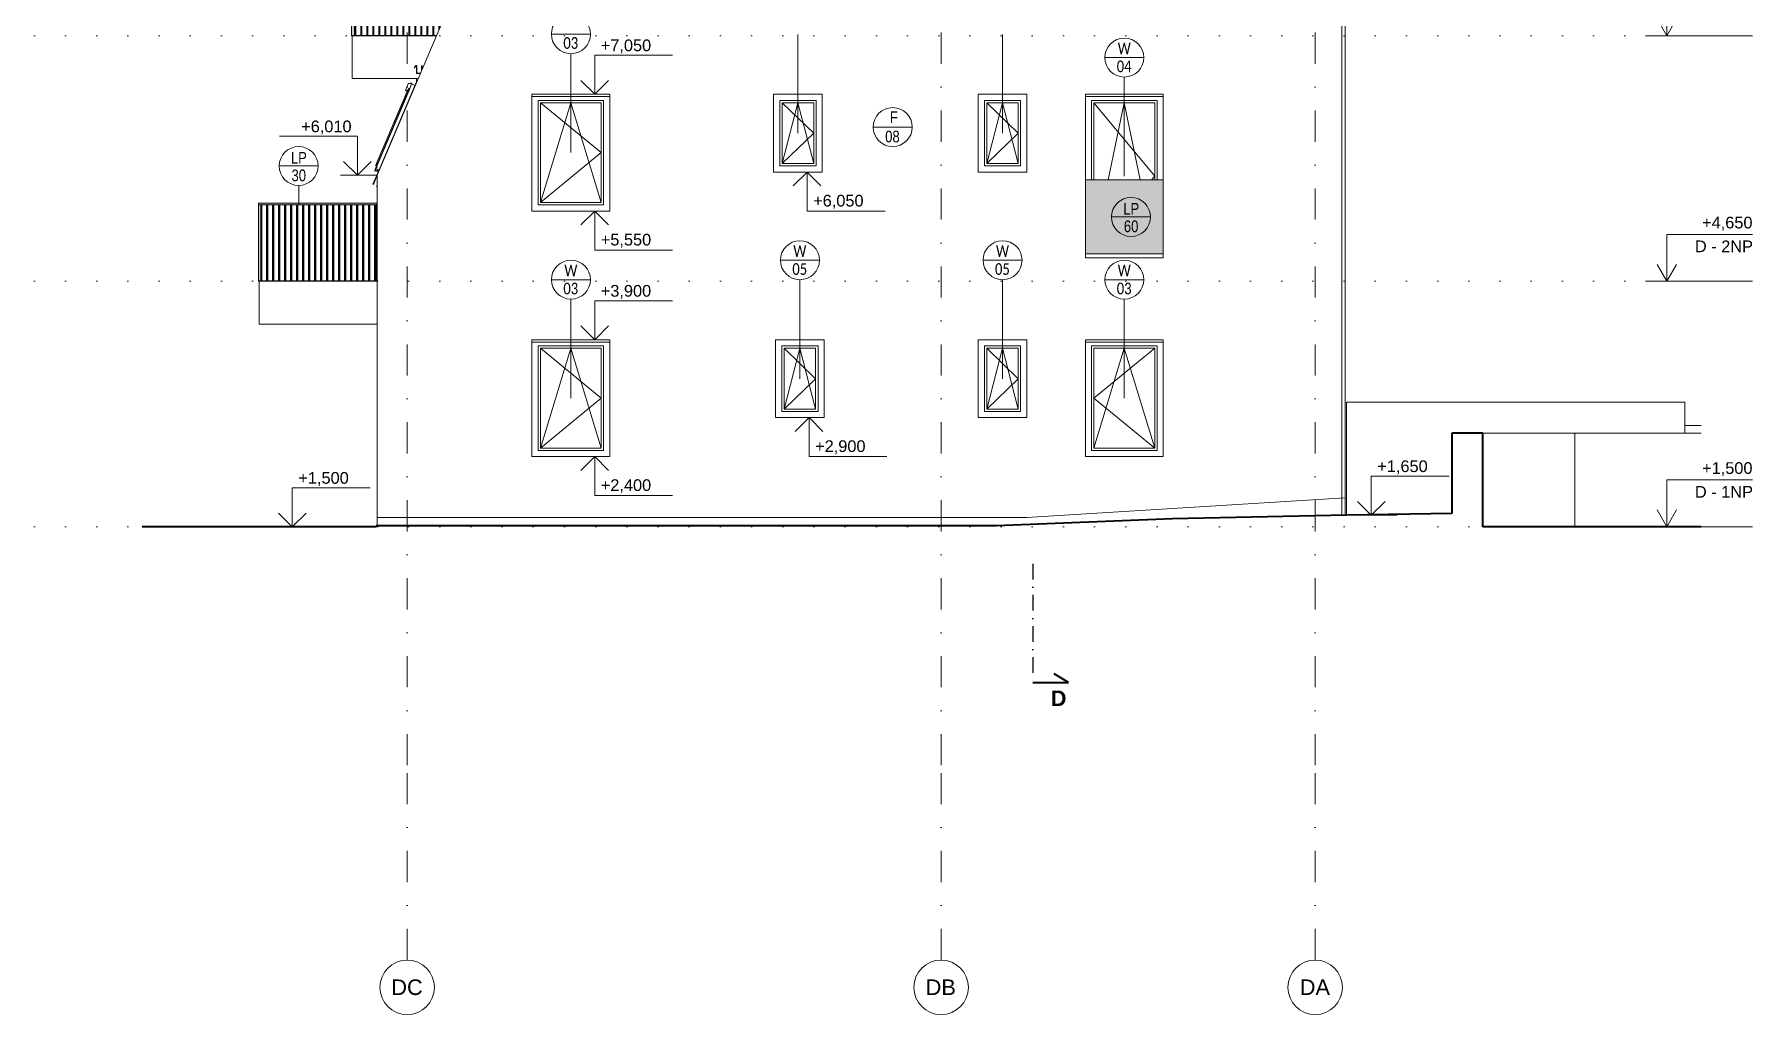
# Model space of a CAD drawing. Header units: millimetres. Extents: x -9129 to 220959, y -4760 to 72638.
# Drawn here: x 73809 to 95854, y -4760 to 7818 of the extents above; entities that cross this region are included whole.
import ezdxf

# ---------------------------------------------------------------- set-up
doc = ezdxf.new("R2010")
doc.units = ezdxf.units.MM
for name, pattern in [('HA_DashDot_10mm-S3mm', [1000, 400, -300, 0, -300]), ('HA_DashDot_4mm-S1mm', [400, 200, -100, 0, -100]), ('HA_Dot-S4mm', [400, 0, -400])]:
    doc.linetypes.add(name, pattern=pattern)
for name, color, linetype, lineweight in [('A-DETL-____-THIN', 9, 'Continuous', 9), ('A-DETL-____-WIDE', 9, 'Continuous', 40), ('A-FLOR-____-OVHD', 9, 'HA_DashDot_4mm-S1mm', 25), ('A-FLOR-HRAL-IDEN', 9, 'Continuous', 9), ('A-FLOR-HRAL-OTLN', 9, 'Continuous', 9), ('A-FLOR-LEVL-OTLN', 9, 'Continuous', 9), ('A-GENM-____-OTLN', 9, 'Continuous', 9), ('A-GLAZ-____-IDEN', 9, 'Continuous', 9), ('A-GLAZ-____-OTLN', 9, 'Continuous', 5), ('A-WALL-____-OTLN', 9, 'Continuous', 9), ('G-____-____-DIMS', 9, 'Continuous', 5), ('G-____-____-TEXT', 9, 'Continuous', 5), ('I-WALL-____-OTLN', 9, 'Continuous', 9), ('S-GRID-____-IDEN', 9, 'Continuous', 9), ('S-GRID-____-OTLN', 9, 'Continuous', 5)]:
    doc.layers.add(name, color=color, linetype=linetype, lineweight=lineweight)
doc.styles.add('Arial', font='arial.ttf', dxfattribs={"height": 200})
doc.styles.add('Arial_1', font='arial.ttf', dxfattribs={"height": 150})
doc.styles.add('Arial_2', font='arial.ttf', dxfattribs={"width": 0.8, "height": 150})
doc.styles.add('Arial_B', font='arialbd.ttf', dxfattribs={"height": 200})
doc.styles.add('Calibri', font='calibri.ttf', dxfattribs={"width": 0.8, "height": 150})

# ---------------------------------------------------------------- blocks, each defined once
blk = doc.blocks.new('HA_WD_SinglePanel - 1000x1500-1653875-D_pohled východní_DPS pohled')
at = {"layer": 'A-GLAZ-____-OTLN', "color": 250}
for p, q in [((65960, 2480), (65960, 3820)), ((65960, 3820), (66800, 3820)), ((65990, 3790), (65990, 2510)), ((65990, 3790), (66770, 3790)), ((66380, 3790), (65990, 2510)), ((66770, 3790), (65990, 3150)), ((66770, 2510), (66380, 3790)), ((66770, 2510), (66770, 3790)), ((66800, 3820), (66800, 2480)), ((65990, 3150), (66770, 2510)), ((66800, 2480), (65960, 2480)), ((65990, 2510), (66770, 2510))]:
    blk.add_line(p, q, dxfattribs=at)
blk = doc.blocks.new('HA_WD_SinglePanel - 1000x1500-1653870-D_pohled východní_DPS pohled')
at = {"layer": 'A-GLAZ-____-OTLN', "color": 250}
for p, q in [((58860, 2480), (58860, 3820)), ((58860, 3820), (59700, 3820)), ((58890, 3790), (58890, 2510)), ((58890, 3790), (59670, 3790)), ((58890, 2510), (59280, 3790)), ((58890, 3790), (59670, 3150)), ((59280, 3790), (59670, 2510)), ((59670, 2510), (59670, 3790)), ((59700, 3820), (59700, 2480)), ((59670, 3150), (58890, 2510)), ((59700, 2480), (58860, 2480)), ((58890, 2510), (59670, 2510))]:
    blk.add_line(p, q, dxfattribs=at)
blk = doc.blocks.new('HA_WD_SinglePanel - 625x1000-1653871-D_pohled východní_DPS pohled')
at = {"layer": 'A-GLAZ-____-OTLN', "color": 250}
for p, q in [((64585, 2980), (64585, 3820)), ((64585, 3820), (65050, 3820)), ((64615, 3790), (64615, 3010)), ((64615, 3790), (65020, 3790)), ((64615, 3010), (64817, 3790)), ((64615, 3790), (65020, 3400)), ((64817, 3790), (65020, 3010)), ((65020, 3010), (65020, 3790)), ((65050, 3820), (65050, 2980)), ((65020, 3400), (64615, 3010)), ((65050, 2980), (64585, 2980)), ((64615, 3010), (65020, 3010))]:
    blk.add_line(p, q, dxfattribs=at)
blk = doc.blocks.new('HA_WD_SinglePanel - 1000x2100-1653868-D_pohled východní_DPS pohled')
at = {"layer": 'A-GLAZ-____-OTLN', "color": 250}
for p, q in [((65960, 5950), (65960, 6970)), ((65960, 6970), (66800, 6970)), ((65990, 6940), (65990, 5950)), ((65990, 6940), (66770, 6940)), ((65990, 6940), (66770, 6000)), ((66174, 5950), (66380, 6940)), ((66380, 6940), (66585, 5950)), ((66770, 5950), (66770, 6940)), ((66800, 6970), (66800, 5950)), ((66770, 6000), (66728, 5950))]:
    blk.add_line(p, q, dxfattribs=at)
blk = doc.blocks.new('Railing - 40 x12 mm-1449025-D_pohled východní_DPS pohled')
at = {"layer": 'A-FLOR-HRAL-OTLN'}
blk.add_hatch(color=256, dxfattribs=at).paths.add_polyline_path([(56777, 4655), (56777, 5630), (56765, 5630), (56765, 4655)])
at = {"layer": 'A-FLOR-HRAL-OTLN', "color": 7}
for p, q in [((56777, 5630), (56765, 5630)), ((56765, 5630), (56765, 4655)), ((56777, 4655), (56777, 5630)), ((56765, 4655), (56777, 4655))]:
    blk.add_line(p, q, dxfattribs=at)
blk = doc.blocks.new('Railing - 40 x12 mm-V39-D_pohled východní_DPS pohled')
at = {"layer": 'A-FLOR-HRAL-OTLN'}
blk.add_hatch(color=256, dxfattribs=at).paths.add_polyline_path([(55302, 4655), (55302, 5630), (55270, 5630), (55270, 4655)])
at = {"layer": 'A-FLOR-HRAL-OTLN', "color": 7}
blk.add_line((55270, 4655), (55270, 5630), dxfattribs=at)
blk = doc.blocks.new('Railing - 40 x12 mm-V40-D_pohled východní_DPS pohled')
at = {"layer": 'A-FLOR-HRAL-OTLN'}
blk.add_hatch(color=256, dxfattribs=at).paths.add_polyline_path([(55379, 4655), (55379, 5630), (55374, 5630), (55374, 4655)])
at = {"layer": 'A-FLOR-HRAL-OTLN', "color": 7}
blk.add_line((55374, 5630), (55374, 4655), dxfattribs=at)
blk = doc.blocks.new('Railing - Railing-1448781-D_pohled východní_DPS pohled')
at = {"layer": 'A-FLOR-HRAL-OTLN'}
blk.add_hatch(color=256, dxfattribs=at).paths.add_polyline_path([(56748, 4650), (56790, 4650), (56790, 4655), (55270, 4655), (55270, 4650), (56591, 4650)])
at = {"layer": 'A-FLOR-HRAL-OTLN', "color": 7}
for p, q in [((55270, 4650), (55270, 4655)), ((55270, 4655), (56790, 4655)), ((56790, 4650), (55270, 4650)), ((56790, 4655), (56790, 4650))]:
    blk.add_line(p, q, dxfattribs=at)
for name, p in [('Railing - 40 x12 mm-V39-D_pohled východní_DPS pohled', (0, 0)), ('Railing - 40 x12 mm-1449025-D_pohled východní_DPS pohled', (-1463, 0)), ('Railing - 40 x12 mm-V40-D_pohled východní_DPS pohled', (0, 0)), ('Railing - 40 x12 mm-1449025-D_pohled východní_DPS pohled', (-1386, 0)), ('Railing - 40 x12 mm-V40-D_pohled východní_DPS pohled', (77, 0)), ('Railing - 40 x12 mm-1449025-D_pohled východní_DPS pohled', (-1309, 0)), ('Railing - 40 x12 mm-V40-D_pohled východní_DPS pohled', (154, 0)), ('Railing - 40 x12 mm-1449025-D_pohled východní_DPS pohled', (-1232, 0)), ('Railing - 40 x12 mm-V40-D_pohled východní_DPS pohled', (231, 0)), ('Railing - 40 x12 mm-1449025-D_pohled východní_DPS pohled', (-1155, 0)), ('Railing - 40 x12 mm-V40-D_pohled východní_DPS pohled', (308, 0)), ('Railing - 40 x12 mm-1449025-D_pohled východní_DPS pohled', (-1078, 0)), ('Railing - 40 x12 mm-V40-D_pohled východní_DPS pohled', (385, 0)), ('Railing - 40 x12 mm-1449025-D_pohled východní_DPS pohled', (-1001, 0)), ('Railing - 40 x12 mm-V40-D_pohled východní_DPS pohled', (462, 0)), ('Railing - 40 x12 mm-1449025-D_pohled východní_DPS pohled', (-924, 0)), ('Railing - 40 x12 mm-V40-D_pohled východní_DPS pohled', (539, 0)), ('Railing - 40 x12 mm-1449025-D_pohled východní_DPS pohled', (-847, 0)), ('Railing - 40 x12 mm-V40-D_pohled východní_DPS pohled', (616, 0)), ('Railing - 40 x12 mm-1449025-D_pohled východní_DPS pohled', (-770, 0)), ('Railing - 40 x12 mm-V40-D_pohled východní_DPS pohled', (693, 0)), ('Railing - 40 x12 mm-1449025-D_pohled východní_DPS pohled', (-693, 0)), ('Railing - 40 x12 mm-V40-D_pohled východní_DPS pohled', (770, 0)), ('Railing - 40 x12 mm-1449025-D_pohled východní_DPS pohled', (-616, 0)), ('Railing - 40 x12 mm-V40-D_pohled východní_DPS pohled', (847, 0)), ('Railing - 40 x12 mm-1449025-D_pohled východní_DPS pohled', (-539, 0)), ('Railing - 40 x12 mm-V40-D_pohled východní_DPS pohled', (924, 0)), ('Railing - 40 x12 mm-1449025-D_pohled východní_DPS pohled', (-462, 0)), ('Railing - 40 x12 mm-V40-D_pohled východní_DPS pohled', (1001, 0)), ('Railing - 40 x12 mm-1449025-D_pohled východní_DPS pohled', (-385, 0)), ('Railing - 40 x12 mm-V40-D_pohled východní_DPS pohled', (1078, 0)), ('Railing - 40 x12 mm-1449025-D_pohled východní_DPS pohled', (-308, 0)), ('Railing - 40 x12 mm-V40-D_pohled východní_DPS pohled', (1155, 0)), ('Railing - 40 x12 mm-1449025-D_pohled východní_DPS pohled', (-231, 0)), ('Railing - 40 x12 mm-V40-D_pohled východní_DPS pohled', (1232, 0)), ('Railing - 40 x12 mm-1449025-D_pohled východní_DPS pohled', (-154, 0)), ('Railing - 40 x12 mm-V40-D_pohled východní_DPS pohled', (1309, 0)), ('Railing - 40 x12 mm-1449025-D_pohled východní_DPS pohled', (-77, 0)), ('Railing - 40 x12 mm-V40-D_pohled východní_DPS pohled', (1386, 0)), ('Railing - 40 x12 mm-1449025-D_pohled východní_DPS pohled', (0, 0)), ('Railing - 40 x12 mm-1449025-D_pohled východní_DPS pohled', (12, 0))]:
    blk.add_blockref(name, p)
blk = doc.blocks.new('Top Rail Type - Top Rail_Internal_-1448822-D_pohled východní_DPS pohled')
at = {"layer": 'A-FLOR-HRAL-OTLN'}
blk.add_hatch(color=256, dxfattribs=at).paths.add_polyline_path([(56748, 5630), (56790, 5630), (56790, 5650), (55270, 5650), (55270, 5630), (56591, 5630)])
at = {"layer": 'A-FLOR-HRAL-OTLN', "color": 7}
for p, q in [((55270, 5630), (55270, 5650)), ((56790, 5650), (55270, 5650)), ((56790, 5630), (55270, 5630)), ((56790, 5650), (56790, 5630))]:
    blk.add_line(p, q, dxfattribs=at)
blk = doc.blocks.new('Railing - 40 x12 mm-V42-D_pohled východní_DPS pohled')
at = {"layer": 'A-FLOR-HRAL-OTLN'}
blk.add_hatch(color=256, dxfattribs=at).paths.add_polyline_path([(57895, 8602), (57904, 8623), (57899, 8625), (57907, 8643), (57907, 8780), (57895, 8780), (57895, 8656)])
at = {"layer": 'A-FLOR-HRAL-OTLN', "color": 7}
for p, q in [((57907, 8780), (57895, 8780)), ((57895, 8780), (57895, 8602)), ((57907, 8643), (57907, 8780))]:
    blk.add_line(p, q, dxfattribs=at)
blk = doc.blocks.new('Railing - 40 x12 mm-V43-D_pohled východní_DPS pohled')
at = {"layer": 'A-FLOR-HRAL-OTLN'}
blk.add_hatch(color=256, dxfattribs=at).paths.add_polyline_path([(57818, 8420), (57830, 8449), (57830, 8780), (57818, 8780), (57818, 8500)])
at = {"layer": 'A-FLOR-HRAL-OTLN', "color": 7}
for p, q in [((57830, 8780), (57818, 8780)), ((57818, 8780), (57818, 8420)), ((57830, 8449), (57830, 8780))]:
    blk.add_line(p, q, dxfattribs=at)
blk = doc.blocks.new('Railing - 40 x12 mm-V44-D_pohled východní_DPS pohled')
at = {"layer": 'A-FLOR-HRAL-OTLN'}
blk.add_hatch(color=256, dxfattribs=at).paths.add_polyline_path([(57741, 8239), (57753, 8267), (57753, 8780), (57741, 8780), (57741, 8500)])
at = {"layer": 'A-FLOR-HRAL-OTLN', "color": 7}
for p, q in [((57753, 8780), (57741, 8780)), ((57741, 8780), (57741, 8239)), ((57753, 8267), (57753, 8780))]:
    blk.add_line(p, q, dxfattribs=at)
blk = doc.blocks.new('Railing - 40 x12 mm-V45-D_pohled východní_DPS pohled')
at = {"layer": 'A-FLOR-HRAL-OTLN'}
blk.add_hatch(color=256, dxfattribs=at).paths.add_polyline_path([(57664, 8057), (57676, 8086), (57676, 8780), (57664, 8780), (57664, 8500)])
at = {"layer": 'A-FLOR-HRAL-OTLN', "color": 7}
for p, q in [((57676, 8780), (57664, 8780)), ((57664, 8780), (57664, 8057)), ((57676, 8086), (57676, 8780))]:
    blk.add_line(p, q, dxfattribs=at)
blk = doc.blocks.new('Railing - 40 x12 mm-V46-D_pohled východní_DPS pohled')
at = {"layer": 'A-FLOR-HRAL-OTLN'}
blk.add_hatch(color=256, dxfattribs=at).paths.add_polyline_path([(57587, 7876), (57599, 7904), (57599, 8780), (57587, 8780), (57587, 8500)])
at = {"layer": 'A-FLOR-HRAL-OTLN', "color": 7}
for p, q in [((57599, 8780), (57587, 8780)), ((57587, 8780), (57587, 7876)), ((57599, 7904), (57599, 8780))]:
    blk.add_line(p, q, dxfattribs=at)
blk = doc.blocks.new('Railing - 40 x12 mm-V47-D_pohled východní_DPS pohled')
at = {"layer": 'A-FLOR-HRAL-OTLN'}
blk.add_hatch(color=256, dxfattribs=at).paths.add_polyline_path([(56505, 7805), (56505, 8780), (56465, 8780), (56465, 7805)])
at = {"layer": 'A-FLOR-HRAL-OTLN', "color": 7}
for p, q in [((56465, 7805), (56465, 8780)), ((56505, 8780), (56505, 7805))]:
    blk.add_line(p, q, dxfattribs=at)
blk = doc.blocks.new('Railing - 40 x12 mm-V48-D_pohled východní_DPS pohled')
at = {"layer": 'A-FLOR-HRAL-OTLN'}
blk.add_hatch(color=256, dxfattribs=at).paths.add_polyline_path([(56522, 7805), (56522, 8780), (56521, 8780), (56521, 7805)])
at = {"layer": 'A-FLOR-HRAL-OTLN', "color": 7}
blk.add_line((56522, 7805), (56522, 8780), dxfattribs=at)
blk = doc.blocks.new('Railing - 40 x12 mm-V49-D_pohled východní_DPS pohled')
at = {"layer": 'A-FLOR-HRAL-OTLN'}
blk.add_hatch(color=256, dxfattribs=at).paths.add_polyline_path([(57599, 7904), (57600, 7907), (57600, 8780), (57599, 8780), (57599, 8500)])
at = {"layer": 'A-FLOR-HRAL-OTLN', "color": 7}
blk.add_line((57600, 7907), (57600, 8780), dxfattribs=at)
blk = doc.blocks.new('Railing - 40 x12 mm-V50-D_pohled východní_DPS pohled')
at = {"layer": 'A-FLOR-HRAL-OTLN'}
blk.add_hatch(color=256, dxfattribs=at).paths.add_polyline_path([(57676, 8086), (57677, 8088), (57677, 8780), (57676, 8780), (57676, 8500)])
at = {"layer": 'A-FLOR-HRAL-OTLN', "color": 7}
blk.add_line((57677, 8088), (57677, 8780), dxfattribs=at)
blk = doc.blocks.new('Railing - 40 x12 mm-V51-D_pohled východní_DPS pohled')
at = {"layer": 'A-FLOR-HRAL-OTLN'}
blk.add_hatch(color=256, dxfattribs=at).paths.add_polyline_path([(57753, 8267), (57754, 8270), (57754, 8780), (57753, 8780), (57753, 8500)])
at = {"layer": 'A-FLOR-HRAL-OTLN', "color": 7}
blk.add_line((57754, 8270), (57754, 8780), dxfattribs=at)
blk = doc.blocks.new('Railing - 40 x12 mm-V52-D_pohled východní_DPS pohled')
at = {"layer": 'A-FLOR-HRAL-OTLN'}
blk.add_hatch(color=256, dxfattribs=at).paths.add_polyline_path([(57830, 8449), (57831, 8451), (57831, 8780), (57830, 8780), (57830, 8500)])
at = {"layer": 'A-FLOR-HRAL-OTLN', "color": 7}
blk.add_line((57831, 8451), (57831, 8780), dxfattribs=at)
blk = doc.blocks.new('Railing - 40 x12 mm-V53-D_pohled východní_DPS pohled')
at = {"layer": 'A-FLOR-HRAL-OTLN'}
blk.add_hatch(color=256, dxfattribs=at).paths.add_polyline_path([(57907, 8643), (57908, 8645), (57908, 8780), (57907, 8780), (57907, 8656)])
at = {"layer": 'A-FLOR-HRAL-OTLN', "color": 7}
blk.add_line((57908, 8645), (57908, 8780), dxfattribs=at)
blk = doc.blocks.new('Railing - Railing-1448919-D_pohled východní_DPS pohled')
at = {"layer": 'A-FLOR-HRAL-OTLN'}
blk.add_hatch(color=256, dxfattribs=at).paths.add_polyline_path([(56904, 7800), (57555, 7800), (57557, 7805), (56465, 7805), (56465, 7800), (56591, 7800)])
at = {"layer": 'A-FLOR-HRAL-OTLN', "color": 7}
for p, q in [((56465, 7800), (56465, 7805)), ((56465, 7805), (57557, 7805)), ((57555, 7800), (56465, 7800))]:
    blk.add_line(p, q, dxfattribs=at)
for name, p in [('Railing - 40 x12 mm-V47-D_pohled východní_DPS pohled', (0, 0)), ('Railing - 40 x12 mm-1449025-D_pohled východní_DPS pohled', (-256, 3150)), ('Railing - 40 x12 mm-V48-D_pohled východní_DPS pohled', (0, 0)), ('Railing - 40 x12 mm-1449025-D_pohled východní_DPS pohled', (-179, 3150)), ('Railing - 40 x12 mm-V48-D_pohled východní_DPS pohled', (77, 0)), ('Railing - 40 x12 mm-1449025-D_pohled východní_DPS pohled', (-102, 3150)), ('Railing - 40 x12 mm-V48-D_pohled východní_DPS pohled', (154, 0)), ('Railing - 40 x12 mm-1449025-D_pohled východní_DPS pohled', (-25, 3150)), ('Railing - 40 x12 mm-V48-D_pohled východní_DPS pohled', (231, 0)), ('Railing - 40 x12 mm-1449025-D_pohled východní_DPS pohled', (52, 3150)), ('Railing - 40 x12 mm-V48-D_pohled východní_DPS pohled', (308, 0)), ('Railing - 40 x12 mm-1449025-D_pohled východní_DPS pohled', (129, 3150)), ('Railing - 40 x12 mm-V48-D_pohled východní_DPS pohled', (385, 0)), ('Railing - 40 x12 mm-1449025-D_pohled východní_DPS pohled', (206, 3150)), ('Railing - 40 x12 mm-V48-D_pohled východní_DPS pohled', (462, 0)), ('Railing - 40 x12 mm-1449025-D_pohled východní_DPS pohled', (283, 3150)), ('Railing - 40 x12 mm-V48-D_pohled východní_DPS pohled', (539, 0)), ('Railing - 40 x12 mm-1449025-D_pohled východní_DPS pohled', (360, 3150)), ('Railing - 40 x12 mm-V48-D_pohled východní_DPS pohled', (616, 0)), ('Railing - 40 x12 mm-1449025-D_pohled východní_DPS pohled', (437, 3150)), ('Railing - 40 x12 mm-V48-D_pohled východní_DPS pohled', (693, 0)), ('Railing - 40 x12 mm-1449025-D_pohled východní_DPS pohled', (514, 3150)), ('Railing - 40 x12 mm-V48-D_pohled východní_DPS pohled', (770, 0)), ('Railing - 40 x12 mm-1449025-D_pohled východní_DPS pohled', (591, 3150)), ('Railing - 40 x12 mm-V48-D_pohled východní_DPS pohled', (847, 0)), ('Railing - 40 x12 mm-1449025-D_pohled východní_DPS pohled', (668, 3150)), ('Railing - 40 x12 mm-V48-D_pohled východní_DPS pohled', (924, 0)), ('Railing - 40 x12 mm-1449025-D_pohled východní_DPS pohled', (745, 3150)), ('Railing - 40 x12 mm-V48-D_pohled východní_DPS pohled', (1001, 0)), ('Railing - 40 x12 mm-V46-D_pohled východní_DPS pohled', (0, 0)), ('Railing - 40 x12 mm-V49-D_pohled východní_DPS pohled', (0, 0)), ('Railing - 40 x12 mm-V45-D_pohled východní_DPS pohled', (0, 0)), ('Railing - 40 x12 mm-V50-D_pohled východní_DPS pohled', (0, 0)), ('Railing - 40 x12 mm-V44-D_pohled východní_DPS pohled', (0, 0)), ('Railing - 40 x12 mm-V51-D_pohled východní_DPS pohled', (0, 0)), ('Railing - 40 x12 mm-V43-D_pohled východní_DPS pohled', (0, 0)), ('Railing - 40 x12 mm-V52-D_pohled východní_DPS pohled', (0, 0)), ('Railing - 40 x12 mm-V42-D_pohled východní_DPS pohled', (0, 0)), ('Railing - 40 x12 mm-V53-D_pohled východní_DPS pohled', (0, 0))]:
    blk.add_blockref(name, p)
blk = doc.blocks.new('Railing - Railing-1603245-D_pohled východní_DPS pohled')
at = {"layer": 'A-FLOR-HRAL-OTLN'}
blk.add_hatch(color=256, dxfattribs=at).paths.add_polyline_path([(66880, 5000), (66880, 5950), (65880, 5950), (65880, 5000), (66280, 5000)])
at = {"layer": 'A-FLOR-HRAL-OTLN', "color": 7}
for p, q in [((65880, 5950), (66880, 5950)), ((65880, 5000), (66880, 5000))]:
    blk.add_line(p, q, dxfattribs=at)
blk = doc.blocks.new('HA_GM_Gutter_Facade - HA_GM_Gutter_Facade TP01-2013281-D_pohled východní_DPS pohled')
at = {"layer": 'A-GENM-____-OTLN', "color": 7}
for p, q in [((56785, 5862), (56793, 5875)), ((56793, 5875), (56795, 5875))]:
    blk.add_line(p, q, dxfattribs=at)
blk = doc.blocks.new('HA_GM_Gutter_Facade - HA_GM_Gutter_Facade TP01-2013280-D_pohled východní_DPS pohled')
at = {"layer": 'A-GENM-____-OTLN', "color": 7}
for p, q in [((56785, 5862), (56793, 5875)), ((56793, 5875), (56795, 5875))]:
    blk.add_line(p, q, dxfattribs=at)
blk = doc.blocks.new('HA_GM_Gutter_Facade - HA_GM_Gutter_Facade TP01-2013283-D_pohled východní_DPS pohled')
at = {"layer": 'A-GENM-____-OTLN', "color": 7}
for p, q in [((56785, 5862), (56793, 5875)), ((56793, 5875), (56795, 5875))]:
    blk.add_line(p, q, dxfattribs=at)
blk = doc.blocks.new('HA_GM_Gutter_Balcony - HA_GM_Gutter_Facade TP03-1638688-D_pohled východní_DPS pohled')
at = {"layer": 'A-GENM-____-OTLN', "color": 7}
for p, q in [((57287, 7420), (57270, 7390)), ((57270, 7390), (57274, 7387)), ((57274, 7387), (57290, 7415)), ((57274, 7387), (57290, 7415)), ((57305, 7420), (57287, 7420)), ((57290, 7415), (57300, 7415)), ((57290, 7415), (57300, 7415)), ((57300, 7415), (57300, 7315)), ((57300, 7415), (57300, 7315)), ((57300, 7315), (57349, 7315)), ((57300, 7315), (57349, 7315)), ((57305, 7320), (57305, 7420)), ((57351, 7320), (57305, 7320)), ((57370, 7415), (57365, 7415)), ((57365, 7415), (57365, 7353)), ((57370, 7365), (57370, 7415)), ((57370, 7365), (57370, 7415))]:
    blk.add_line(p, q, dxfattribs=at)
blk = doc.blocks.new('Roof-Windows_VELUX_GLL_1061 - PK06-1754727-D_pohled východní_DPS pohled')
at = {"layer": 'A-GLAZ-____-OTLN', "color": 250}
for p, q in [((57212, 7120), (56777, 6096)), ((56818, 6078), (57297, 7207)), ((56990, 6643), (57186, 7104)), ((57198, 7099), (57002, 6638)), ((57201, 7098), (57005, 6637)), ((57159, 7100), (57198, 7192)), ((57178, 7091), (57159, 7100)), ((57178, 7091), (57185, 7108)), ((57185, 7108), (57193, 7104)), ((57186, 7104), (57198, 7099)), ((57193, 7104), (57204, 7128)), ((57222, 7182), (57198, 7192)), ((57198, 7099), (57201, 7098)), ((57202, 7124), (57211, 7121)), ((57204, 7128), (57212, 7125)), ((57211, 7121), (57212, 7120)), ((57212, 7120), (57211, 7121)), ((57212, 7125), (57240, 7190)), ((57227, 7195), (57222, 7182)), ((57240, 7190), (57227, 7195)), ((57278, 7162), (57236, 7181)), ((56990, 6643), (56782, 6152)), ((57002, 6638), (56794, 6147)), ((57005, 6637), (56797, 6146)), ((56990, 6643), (57002, 6638)), ((57002, 6638), (56990, 6643)), ((57002, 6638), (57005, 6637)), ((57005, 6637), (57002, 6638)), ((56740, 5894), (56818, 6078)), ((56795, 6010), (56745, 5892)), ((56809, 6056), (56768, 6073)), ((56771, 6066), (56772, 6069)), ((56772, 6069), (56808, 6054)), ((56781, 6148), (56774, 6132)), ((56774, 6132), (56791, 6121)), ((56775, 6132), (56782, 6148)), ((56794, 6120), (56775, 6132)), ((56818, 6078), (56777, 6096)), ((56794, 6147), (56782, 6152)), ((56784, 6151), (56783, 6151)), ((56794, 6167), (56785, 6155)), ((56786, 6155), (56793, 6163)), ((56786, 6065), (56800, 6086)), ((56797, 6145), (56787, 6149)), ((56794, 6145), (56787, 6129)), ((56787, 6129), (56790, 6127)), ((56800, 6086), (56791, 6073)), ((56793, 6163), (56794, 6167)), ((56793, 6071), (56796, 6076)), ((56793, 6067), (56810, 6060)), ((56797, 6146), (56794, 6147)), ((56797, 6144), (56794, 6145)), ((56811, 6061), (56794, 6069)), ((56796, 6076), (56814, 6068)), ((56818, 6078), (56823, 6076)), ((56823, 6076), (56818, 6078)), ((56740, 5894), (56745, 5892))]:
    blk.add_line(p, q, dxfattribs=at)
for centre, radius, start, end in [((56865, 6052), 101, 136.9341, 171.0656), ((56768, 6067), 2.83, 171.0656, 337), ((56864, 6049), 99, 154.9163, 166.0115), ((56864, 6049), 99, 143.8525, 154.9163), ((56814, 6133), 36.5, 142.5654, 156.007), ((56814, 6133), 35.5, 142.5654, 155.9931), ((56864, 6049), 99.3, 134.4924, 143.8339), ((56794, 6070), 3.7, 145.8962, 247), ((56794, 6070), 1.7, 145.8962, 247)]:
    blk.add_arc(centre, radius, start, end, dxfattribs=at)
blk = doc.blocks.new('TB_Porotherm KPVarioUNI_1250mm - TB_Porotherm KPVarioUNI_1250mm-1857440-D_pohled východní_DPS pohled')
at = {"layer": 'A-GENM-____-OTLN', "color": 7}
blk.add_line((66880, 3870), (65880, 3870), dxfattribs=at)
blk = doc.blocks.new('TB_Porotherm KPVarioUNI_1250mm - TB_Porotherm KPVarioUNI_1250mm-1862582-D_pohled východní_DPS pohled')
at = {"layer": 'A-GENM-____-OTLN', "color": 7}
blk.add_line((66880, 7020), (65880, 7020), dxfattribs=at)
blk = doc.blocks.new('185-01_OBJEKT D_Central_rvt-3-D_pohled východní_DPS pohled')
at = {"layer": 'A-WALL-____-OTLN', "color": 7}
for p, q in [((60548, 14852), (56795, 6010)), ((69170, 1649), (69170, 9628)), ((69215, 1650), (69215, 9645)), ((69215, 9628), (69215, 1650)), ((69215, 7800), (69215, 7800)), ((58780, 5550), (58780, 7050)), ((58780, 7050), (59780, 7050)), ((59780, 7050), (59780, 5550)), ((61880, 6050), (61880, 7050)), ((61880, 7050), (62505, 7050)), ((62505, 7050), (62505, 6050)), ((64505, 6050), (64505, 7050)), ((64505, 7050), (65130, 7050)), ((65130, 7050), (65130, 6050)), ((65880, 4950), (65880, 7050)), ((65880, 7050), (66880, 7050)), ((66880, 7050), (66880, 4950)), ((69215, 7050), (69215, 7050)), ((69215, 7050), (69215, 7050)), ((69215, 7050), (69215, 7050)), ((69215, 7050), (69215, 7050)), ((56795, 6010), (56795, 1510)), ((62505, 6050), (61880, 6050)), ((65130, 6050), (64505, 6050)), ((59780, 5550), (58780, 5550)), ((69215, 5550), (69215, 5550)), ((69215, 5550), (69215, 5550)), ((69215, 5550), (69215, 5550)), ((66880, 4950), (65880, 4950)), ((69215, 4650), (69215, 4650)), ((58780, 2400), (58780, 3900)), ((58780, 3900), (59780, 3900)), ((59780, 3900), (59780, 2400)), ((61905, 2900), (61905, 3900)), ((61905, 3900), (62530, 3900)), ((62530, 3900), (62530, 2900)), ((64505, 2900), (64505, 3900)), ((64505, 3900), (65130, 3900)), ((65130, 3900), (65130, 2900)), ((65880, 2400), (65880, 3900)), ((65880, 3900), (66880, 3900)), ((66880, 3900), (66880, 2400)), ((69215, 3900), (69215, 3900)), ((69215, 3900), (69215, 3900)), ((69215, 3900), (69215, 3900)), ((69215, 3900), (69215, 3900)), ((62530, 2900), (61905, 2900)), ((65130, 2900), (64505, 2900)), ((59780, 2400), (58780, 2400)), ((66880, 2400), (65880, 2400)), ((69215, 2400), (69215, 2400)), ((69215, 2400), (69215, 2400)), ((69215, 2400), (69215, 2400))]:
    blk.add_line(p, q, dxfattribs=at)
at = {"layer": 'I-WALL-____-OTLN', "color": 7}
for p, q in [((56475, 7250), (56475, 7800)), ((56485, 7250), (56475, 7250)), ((56485, 7250), (57321, 7250)), ((57297, 7250), (57297, 7194)), ((55280, 4100), (55280, 4650)), ((56795, 4650), (56790, 4650)), ((55290, 4100), (55280, 4100)), ((55290, 4100), (56795, 4100))]:
    blk.add_line(p, q, dxfattribs=at)
at = {"layer": 'A-FLOR-HRAL-OTLN', "lineweight": 9}
for name in ['Railing - Railing-1448919-D_pohled východní_DPS pohled', 'Railing - Railing-1603245-D_pohled východní_DPS pohled', 'Top Rail Type - Top Rail_Internal_-1448822-D_pohled východní_DPS pohled', 'Railing - Railing-1448781-D_pohled východní_DPS pohled']:
    blk.add_blockref(name, (0, 0), dxfattribs=at)
at = {"layer": 'A-GENM-____-OTLN', "lineweight": 9}
for name, p in [('HA_GM_Gutter_Balcony - HA_GM_Gutter_Facade TP03-1638688-D_pohled východní_DPS pohled', (0, 0)), ('TB_Porotherm KPVarioUNI_1250mm - TB_Porotherm KPVarioUNI_1250mm-1862582-D_pohled východní_DPS pohled', (-7100, 0)), ('TB_Porotherm KPVarioUNI_1250mm - TB_Porotherm KPVarioUNI_1250mm-1862582-D_pohled východní_DPS pohled', (0, 0)), ('HA_GM_Gutter_Facade - HA_GM_Gutter_Facade TP01-2013281-D_pohled východní_DPS pohled', (0, 0)), ('HA_GM_Gutter_Facade - HA_GM_Gutter_Facade TP01-2013280-D_pohled východní_DPS pohled', (0, 0)), ('HA_GM_Gutter_Facade - HA_GM_Gutter_Facade TP01-2013283-D_pohled východní_DPS pohled', (0, 0)), ('TB_Porotherm KPVarioUNI_1250mm - TB_Porotherm KPVarioUNI_1250mm-1857440-D_pohled východní_DPS pohled', (-7100, 0)), ('TB_Porotherm KPVarioUNI_1250mm - TB_Porotherm KPVarioUNI_1250mm-1857440-D_pohled východní_DPS pohled', (0, 0))]:
    blk.add_blockref(name, p, dxfattribs=at)
at = {"layer": 'A-GLAZ-____-OTLN', "lineweight": 9}
for name, p in [('Roof-Windows_VELUX_GLL_1061 - PK06-1754727-D_pohled východní_DPS pohled', (0, 0)), ('HA_WD_SinglePanel - 1000x1500-1653870-D_pohled východní_DPS pohled', (0, 3150)), ('HA_WD_SinglePanel - 625x1000-1653871-D_pohled východní_DPS pohled', (-2625, 3150)), ('HA_WD_SinglePanel - 625x1000-1653871-D_pohled východní_DPS pohled', (0, 3150)), ('HA_WD_SinglePanel - 1000x2100-1653868-D_pohled východní_DPS pohled', (0, 0)), ('HA_WD_SinglePanel - 1000x1500-1653870-D_pohled východní_DPS pohled', (0, 0)), ('HA_WD_SinglePanel - 625x1000-1653871-D_pohled východní_DPS pohled', (-2600, 0)), ('HA_WD_SinglePanel - 625x1000-1653871-D_pohled východní_DPS pohled', (0, 0)), ('HA_WD_SinglePanel - 1000x1500-1653875-D_pohled východní_DPS pohled', (0, 0))]:
    blk.add_blockref(name, p, dxfattribs=at)
blk = doc.blocks.new('Grid - Radius 3_5mm-353793-D_pohled východní_DPS pohled')
at = {"layer": 'S-GRID-____-IDEN'}
blk.add_circle((57179, -4410), 350, dxfattribs=at)
blk = doc.blocks.new('Level - Generic Level-367061-D_pohled východní_DPS pohled')
at = {"layer": 'A-FLOR-LEVL-OTLN'}
for p, q in [((74441, 2100), (73341, 2100)), ((73341, 2100), (73341, 1500)), ((73341, 1500), (73216, 1717)), ((73341, 1500), (73466, 1717)), ((74441, 1500), (73066, 1500))]:
    blk.add_line(p, q, dxfattribs=at)
blk = doc.blocks.new('HA_TAG_WD - Type Mark-1502833-D_pohled východní_DPS pohled')
at = {"layer": 'A-GLAZ-____-IDEN'}
blk.add_line((66130, 7520), (66630, 7520), dxfattribs=at)
blk.add_circle((66380, 7520), 250, dxfattribs=at)
blk = doc.blocks.new('Spot Elevations - Default-792506-D_pohled východní_DPS pohled')
at = {"layer": 'G-____-____-DIMS', "lineweight": 9}
for p, q in [((66954, 15061), (65954, 15061)), ((65954, 15061), (65954, 14561)), ((65777, 14737), (65954, 14561)), ((65954, 14561), (66131, 14737))]:
    blk.add_line(p, q, dxfattribs=at)
blk = doc.blocks.new('Spot Elevations - Flipped-794089-D_pohled východní_DPS pohled')
at = {"layer": 'G-____-____-DIMS', "lineweight": 9}
for p, q in [((60508, 8523), (60685, 8700)), ((60685, 8700), (60862, 8523)), ((60685, 8200), (60685, 8700)), ((61685, 8200), (60685, 8200))]:
    blk.add_line(p, q, dxfattribs=at)
blk = doc.blocks.new('HA_TAG_GM_Railings - Generic-2229991-D_pohled východní_DPS pohled')
at = {"layer": 'A-FLOR-HRAL-IDEN'}
blk.add_line((66215, 5475), (66715, 5475), dxfattribs=at)
blk.add_circle((66465, 5475), 250, dxfattribs=at)

msp = doc.modelspace()

# ---------------------------------------------------------------- linework, layer by layer
at = {"layer": 'A-DETL-____-THIN'}
for p, q in [((84572, 6628), (85072, 6628)), ((90628, 1870), (86543, 1620)), ((86543, 1620), (78208, 1620))]:
    msp.add_line(p, q, dxfattribs=at)
msp.add_circle((84822, 6628), 250, dxfattribs=at)
at = {"layer": 'A-DETL-____-WIDE'}
for p, q in [((92393, 2700), (91993, 2700)), ((91993, 2700), (91993, 1668)), ((92393, 1500), (92393, 2700)), ((88413, 1600), (86153, 1510)), ((90643, 1650), (88413, 1600)), ((91993, 1668), (90643, 1650)), ((78193, 1500), (75192, 1500)), ((86153, 1510), (78193, 1510)), ((78193, 1510), (78193, 1500)), ((95194, 1500), (92393, 1500)), ((87079, -500), (86891, -387)), ((86619, -500), (87079, -500))]:
    msp.add_line(p, q, dxfattribs=at)
at = {"layer": 'A-FLOR-____-OVHD'}
msp.add_line((86619, 1025), (86619, -500), dxfattribs=at)
at = {"layer": 'A-FLOR-HRAL-IDEN'}
msp.add_line((77200, 5630), (77200, 5879), dxfattribs=at)
at = {"layer": 'A-FLOR-LEVL-OTLN', "linetype": 'HA_Dot-S4mm', "lineweight": 5}
for p, q in [((73809, 7800), (94754, 7800)), ((73809, 4650), (94754, 4650)), ((73809, 1500), (94754, 1500))]:
    msp.add_line(p, q, dxfattribs=at)
at = {"layer": 'A-GLAZ-____-IDEN'}
for p, q in [((83606, 6550), (83606, 7815)), ((86231, 6550), (86231, 7815)), ((80693, 6300), (80693, 7565)), ((87793, 6000), (87793, 7265)), ((83631, 3400), (83631, 4665)), ((86231, 3400), (86231, 4665)), ((80693, 3150), (80693, 4415)), ((87793, 3150), (87793, 4415))]:
    msp.add_line(p, q, dxfattribs=at)
at = {"layer": 'A-WALL-____-OTLN'}
for p, q in [((94985, 3100), (90643, 3100)), ((90643, 3100), (90643, 1650)), ((94985, 2700), (94985, 3100)), ((95194, 2700), (92393, 2700)), ((93573, 1500), (93573, 2700)), ((94986, 2800), (95194, 2800))]:
    msp.add_line(p, q, dxfattribs=at)
at = {"layer": 'G-____-____-DIMS', "lineweight": 9}
for p, q in [((77735, 6010), (77954, 6010)), ((78208, 6010), (77735, 6010)), ((90643, 1650), (91294, 1650)), ((91294, 1650), (90961, 1650))]:
    msp.add_line(p, q, dxfattribs=at)
at = {"layer": 'S-GRID-____-OTLN', "linetype": 'HA_DashDot_10mm-S3mm', "lineweight": 9}
for p, q in [((78592, -1560), (78592, 15366)), ((85442, -1560), (85442, 15366)), ((90242, -1560), (90242, 15366)), ((78592, -4060), (78592, -1560)), ((85442, -4060), (85442, -1560)), ((90242, -4060), (90242, -1560))]:
    msp.add_line(p, q, dxfattribs=at)

# ---------------------------------------------------------------- block references
at = {"color": 50, "lineweight": 5}
msp.add_blockref('185-01_OBJEKT D_Central_rvt-3-D_pohled východní_DPS pohled', (21413, 0), dxfattribs=at)
at = {"layer": 'A-FLOR-HRAL-IDEN'}
for p in [(10735, 654), (21413, 0)]:
    msp.add_blockref('HA_TAG_GM_Railings - Generic-2229991-D_pohled východní_DPS pohled', p, dxfattribs=at)
at = {"layer": 'A-FLOR-LEVL-OTLN'}
for p in [(21413, 6300), (21413, 3150), (21413, 0)]:
    msp.add_blockref('Level - Generic Level-367061-D_pohled východní_DPS pohled', p, dxfattribs=at)
at = {"layer": 'A-GLAZ-____-IDEN'}
for p in [(14313, 300), (21413, 0), (17251, -2600), (19851, -2600), (14313, -2850), (21413, -2850)]:
    msp.add_blockref('HA_TAG_WD - Type Mark-1502833-D_pohled východní_DPS pohled', p, dxfattribs=at)
at = {"layer": 'G-____-____-DIMS', "lineweight": 9}
for name, p in [('Spot Elevations - Default-792506-D_pohled východní_DPS pohled', (15044, -7511)), ('Spot Elevations - Flipped-794089-D_pohled východní_DPS pohled', (23038, -2650)), ('Spot Elevations - Flipped-794089-D_pohled východní_DPS pohled', (20313, -3150)), ('Spot Elevations - Default-792506-D_pohled východní_DPS pohled', (15044, -10661)), ('Spot Elevations - Flipped-794089-D_pohled východní_DPS pohled', (23063, -5800)), ('Spot Elevations - Flipped-794089-D_pohled východní_DPS pohled', (20313, -6300)), ('Spot Elevations - Default-792506-D_pohled východní_DPS pohled', (11164, -13061)), ('Spot Elevations - Default-792506-D_pohled východní_DPS pohled', (25007, -12911))]:
    msp.add_blockref(name, p, dxfattribs=at)
at = {"layer": 'G-____-____-DIMS', "lineweight": 9, "extrusion": (0, 0, -1)}
msp.add_blockref('Spot Elevations - Default-792506-D_pohled východní_DPS pohled', (-143908, -8551), dxfattribs=at)
at = {"layer": 'S-GRID-____-IDEN'}
for p in [(21413, 0), (28263, 0), (33063, 0)]:
    msp.add_blockref('Grid - Radius 3_5mm-353793-D_pohled východní_DPS pohled', p, dxfattribs=at)

# ---------------------------------------------------------------- texts
at = {"layer": 'A-FLOR-HRAL-IDEN', "lineweight": 5, "char_height": 150, "attachment_point": 1, "style": 'Arial_2'}
for s, insert, width in [('LP', (77100, 6309), 250.13), ('30', (77108, 6083), 230.89), ('LP', (87779, 5655), 250.13), ('60', (87787, 5430), 230.89)]:
    msp.add_mtext(s, dxfattribs=dict(at, insert=insert, width=width))
at = {"layer": 'A-FLOR-LEVL-OTLN', "lineweight": 5, "char_height": 150, "attachment_point": 1, "style": 'Arial_1'}
for s, insert, width in [('+4,650', (95206, 5478), 801.69), ('D - 2NP', (95114, 5173), 913.92), ('+1,500', (95206, 2328), 801.69), ('D - 1NP', (95114, 2023), 913.92)]:
    msp.add_mtext(s, dxfattribs=dict(at, insert=insert, width=width))
at = {"layer": 'A-GLAZ-____-IDEN', "lineweight": 5, "char_height": 150, "attachment_point": 1, "style": 'Calibri'}
for s, insert, width in [('03', (80596, 7782), 243.71), ('W', (87709, 7711), 211.65), ('04', (87696, 7482), 243.71), ('W', (83547, 5111), 211.65), ('W', (86147, 5111), 211.65), ('W', (80609, 4861), 211.65), ('05', (83534, 4882), 243.71), ('05', (86134, 4882), 243.71), ('W', (87709, 4861), 211.65), ('03', (80596, 4632), 243.71), ('03', (87696, 4632), 243.71)]:
    msp.add_mtext(s, dxfattribs=dict(at, insert=insert, width=width))
at = {"layer": 'G-____-____-TEXT', "color": 7, "lineweight": 9, "attachment_point": 1}
for s, insert, char_height, width, style in [('F', (84785, 6829), 150, 128.27, 'Arial_2'), ('08', (84725, 6582), 150, 230.89, 'Arial_2'), ('\\fArial|b1|i0|c0|p34|;D', (86849, -601), 200, 248.52, 'Arial_B')]:
    msp.add_mtext(s, dxfattribs=dict(at, insert=insert, char_height=char_height, width=width, style=style))
at = {"layer": 'S-GRID-____-IDEN', "lineweight": 5, "char_height": 200, "attachment_point": 1, "style": 'Arial'}
for s, insert, width in [('DC', (78388, -4308), 497.05), ('DB', (85244, -4308), 481.01), ('DA', (90044, -4308), 481.01)]:
    msp.add_mtext(s, dxfattribs=dict(at, insert=insert, width=width))

# ---------------------------------------------------------------- next in the draw order: texts
at = {"layer": 'G-____-____-DIMS', "lineweight": 9, "char_height": 150, "width": 773.13, "attachment_point": 1, "line_spacing_factor": 0.941778, "style": 'Arial_1', "bg_fill": 3, "box_fill_scale": 1.25, "bg_fill_color": 256, "bg_fill_true_color": 13158600, "bg_fill_transparency": 0}
for s, insert in [('+7,050', (81076, 7752)), ('+6,010', (77232, 6712)), ('+6,050', (83801, 5759)), ('+5,550', (81076, 5259)), ('+3,900', (81076, 4602)), ('+2,900', (83826, 2609)), ('+1,500', (77196, 2202)), ('+1,650', (91039, 2352)), ('+2,400', (81076, 2109))]:
    msp.add_mtext(s, dxfattribs=dict(at, insert=insert))

doc.saveas('drawing.dxf')
